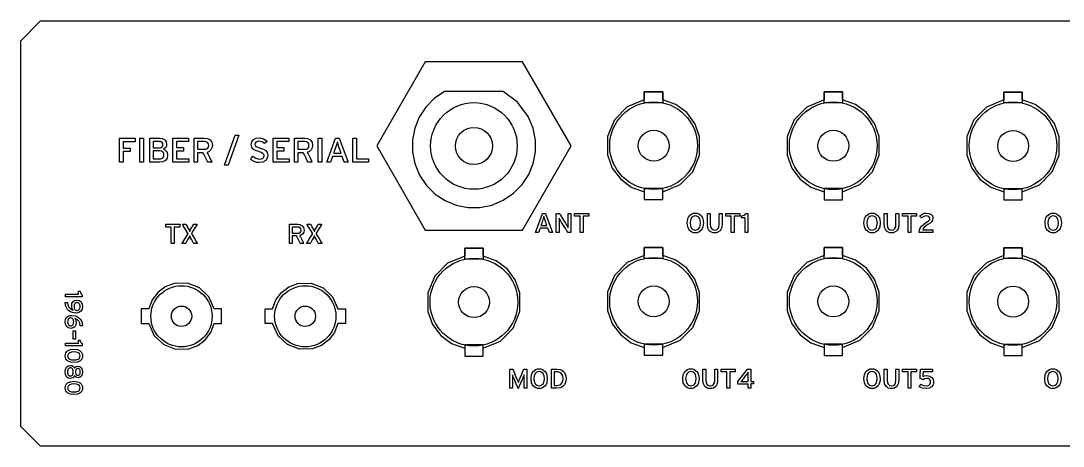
# Model space of a CAD drawing. Extents: x 295.75 to 304.25, y 219.23 to 221.33.
# Drawn here: x 295.75 to 299.967, y 219.612 to 221.332 of the extents above; entities that cross this region are included whole.
import ezdxf

# ---------------------------------------------------------------- set-up
doc = ezdxf.new("R2010")
doc.units = 0
doc.header["$MEASUREMENT"] = 0
doc.layers.get('0').update_dxf_attribs({"linetype": 'CONTINUOUS'})

msp = doc.modelspace()

# ---------------------------------------------------------------- linework, layer by layer
at = {"color": 7}
for p, q in [((298.3473, 221.0012), (298.2722, 221.0012)), ((299.0743, 221.0008), (298.9992, 221.0008)), ((299.8015, 221.0005), (299.7264, 221.0005)), ((298.2722, 220.654), (298.3473, 220.654)), ((298.2722, 220.654), (298.3473, 220.654)), ((298.9992, 220.6536), (299.0743, 220.6536)), ((298.9992, 220.6536), (299.0743, 220.6536)), ((299.7264, 220.6529), (299.8015, 220.6529)), ((299.7264, 220.6529), (299.8015, 220.6529)), ((297.6205, 220.3684), (297.5454, 220.3684)), ((298.3473, 220.3715), (298.2722, 220.3715)), ((299.0743, 220.3712), (298.9992, 220.3712)), ((299.8015, 220.3708), (299.7264, 220.3708)), ((297.5454, 220.0212), (297.6205, 220.0212)), ((297.5454, 220.0212), (297.6205, 220.0212)), ((298.2722, 220.0243), (298.3473, 220.0243)), ((298.2722, 220.0243), (298.3473, 220.0243)), ((298.9992, 220.0239), (299.0743, 220.0239)), ((298.9992, 220.0239), (299.0743, 220.0239)), ((299.7264, 220.0236), (299.8015, 220.0236)), ((299.7264, 220.0236), (299.8015, 220.0236))]:
    msp.add_line(p, q, dxfattribs=at)
for points in [[(295.7497, 219.692), (295.7497, 219.9357), (295.7497, 220.4719), (295.7497, 221.008), (295.7497, 221.2518), (295.8298, 221.3321), (295.9234, 221.3321), (296.1881, 221.3321), (297.1329, 221.3321), (298.4686, 221.3321), (299.9997, 221.3321)], [(297.464, 221.0463), (297.4221, 221.0178), (297.3877, 220.9827), (297.3613, 220.9422), (297.3433, 220.8978), (297.334, 220.8508), (297.3339, 220.8026), (297.3433, 220.7545), (297.3628, 220.7079), (297.3912, 220.6659), (297.4264, 220.6315), (297.4669, 220.605), (297.5113, 220.587), (297.5584, 220.5777), (297.6067, 220.5776), (297.6549, 220.5871), (297.7017, 220.6065), (297.7436, 220.6348), (297.7779, 220.6699), (297.8044, 220.7103), (297.8224, 220.7548), (297.8317, 220.8018), (297.8318, 220.8501), (297.8223, 220.8984), (297.8027, 220.9452), (297.7596, 221.0031), (297.7017, 221.0463), (297.6915, 221.0463), (297.6645, 221.0463), (297.5828, 221.0463), (297.5011, 221.0463), (297.4742, 221.0463), (297.464, 221.0463)], [(298.3473, 220.6407), (298.4169, 220.67), (298.4681, 220.7218), (298.496, 220.789), (298.496, 220.8642), (298.477, 220.9171), (298.4442, 220.9611), (298.4001, 220.9939), (298.3473, 221.013), (298.3473, 221.0449), (298.3356, 221.0449), (298.3098, 221.0449), (298.2839, 221.0449), (298.2722, 221.0449), (298.2722, 221.013), (298.2027, 220.9839), (298.1516, 220.9321), (298.1236, 220.8649), (298.1235, 220.7896), (298.1426, 220.7367), (298.1754, 220.6927), (298.2195, 220.6598), (298.2722, 220.6407), (298.2722, 220.6089), (298.2839, 220.6089), (298.3098, 220.6089), (298.3356, 220.6089), (298.3473, 220.6089), (298.3473, 220.6407)], [(299.0743, 220.6404), (299.1438, 220.6696), (299.1949, 220.7214), (299.2229, 220.7885), (299.223, 220.8639), (299.2039, 220.9167), (299.1711, 220.9608), (299.127, 220.9936), (299.0743, 221.0127), (299.0743, 221.0446), (299.0626, 221.0446), (299.0367, 221.0446), (299.0109, 221.0446), (298.9992, 221.0446), (298.9992, 221.0127), (298.9296, 220.9835), (298.8784, 220.9318), (298.8505, 220.8646), (298.8505, 220.7893), (298.8695, 220.7364), (298.9023, 220.6923), (298.9464, 220.6595), (298.9992, 220.6404), (298.9992, 220.6085), (299.0109, 220.6085), (299.0367, 220.6085), (299.0626, 220.6085), (299.0743, 220.6085), (299.0743, 220.6404)], [(299.8015, 220.6401), (299.871, 220.6692), (299.9222, 220.721), (299.9502, 220.7882), (299.9502, 220.8635), (299.9311, 220.9164), (299.8983, 220.9604), (299.8542, 220.9933), (299.8015, 221.0124), (299.8015, 221.0442), (299.7897, 221.0442), (299.7639, 221.0442), (299.7381, 221.0442), (299.7264, 221.0442), (299.7264, 221.0124), (299.6569, 220.9832), (299.6057, 220.9314), (299.5777, 220.8643), (299.5777, 220.7889), (299.5967, 220.736), (299.6296, 220.692), (299.6736, 220.6592), (299.7264, 220.6401), (299.7264, 220.6082), (299.7381, 220.6082), (299.7639, 220.6082), (299.7897, 220.6082), (299.8015, 220.6082), (299.8015, 220.6401)], [(296.3101, 220.7604), (296.3084, 220.7604), (296.304, 220.7604), (296.2908, 220.7604), (296.2775, 220.7604), (296.2731, 220.7604), (296.2714, 220.7604), (296.2714, 220.7615), (296.2714, 220.7646), (296.2714, 220.7756), (296.2714, 220.7911), (296.2714, 220.8089), (296.2714, 220.8267), (296.2714, 220.8423), (296.2714, 220.8532), (296.2714, 220.8563), (296.2714, 220.8574), (296.2731, 220.8574), (296.2777, 220.8574), (296.2914, 220.8574), (296.3052, 220.8574), (296.3097, 220.8574), (296.3114, 220.8574), (296.323, 220.8558), (296.3318, 220.851), (296.3374, 220.8431), (296.3394, 220.8323), (296.3385, 220.8256), (296.3359, 220.8202), (296.327, 220.8126), (296.3328, 220.8102), (296.338, 220.8057), (296.3418, 220.7991), (296.3433, 220.7903), (296.3411, 220.7772), (296.3346, 220.7678), (296.3242, 220.7623), (296.3101, 220.7604)], [(296.5032, 220.8001), (296.504, 220.7984), (296.5063, 220.7939), (296.5131, 220.7803), (296.5199, 220.7666), (296.5222, 220.7621), (296.523, 220.7604), (296.5204, 220.7604), (296.5146, 220.7604), (296.5089, 220.7604), (296.5062, 220.7604), (296.5054, 220.7621), (296.5032, 220.7664), (296.4966, 220.7796), (296.4899, 220.7928), (296.4877, 220.7971), (296.4869, 220.7987), (296.4835, 220.7987), (296.4759, 220.7987), (296.4683, 220.7987), (296.4649, 220.7987), (296.4649, 220.7971), (296.4649, 220.7928), (296.4649, 220.7796), (296.4649, 220.7664), (296.4649, 220.7621), (296.4649, 220.7604), (296.4627, 220.7604), (296.4578, 220.7604), (296.4529, 220.7604), (296.4506, 220.7604), (296.4506, 220.7615), (296.4506, 220.7646), (296.4506, 220.7756), (296.4506, 220.7911), (296.4506, 220.8089), (296.4506, 220.8267), (296.4506, 220.8423), (296.4506, 220.8532), (296.4506, 220.8563), (296.4506, 220.8574), (296.4525, 220.8574), (296.4573, 220.8574), (296.4719, 220.8574), (296.4865, 220.8574), (296.4914, 220.8574), (296.4932, 220.8574), (296.5052, 220.8557), (296.5152, 220.8505), (296.522, 220.8415), (296.5246, 220.8286), (296.5231, 220.818), (296.5188, 220.8098), (296.512, 220.8038), (296.5032, 220.8001)], [(296.7131, 220.7587), (296.7029, 220.7598), (296.6936, 220.763), (296.6854, 220.7679), (296.6785, 220.7743), (296.6801, 220.7759), (296.6838, 220.7794), (296.6874, 220.7829), (296.689, 220.7845), (296.7006, 220.7761), (296.7143, 220.773), (296.7231, 220.7739), (296.7294, 220.7765), (296.7331, 220.781), (296.7343, 220.7872), (296.7332, 220.7922), (296.7294, 220.7962), (296.7227, 220.7999), (296.7124, 220.8035), (296.699, 220.8081), (296.6895, 220.8135), (296.6839, 220.8211), (296.6821, 220.832), (296.6845, 220.8434), (296.6913, 220.8519), (296.7015, 220.8572), (296.7141, 220.8591), (296.7234, 220.8582), (296.7317, 220.8555), (296.7458, 220.8459), (296.7442, 220.8442), (296.7407, 220.8406), (296.7372, 220.837), (296.7356, 220.8354), (296.7256, 220.8425), (296.7129, 220.8449), (296.7056, 220.8439), (296.7005, 220.8412), (296.6976, 220.8373), (296.6966, 220.8327), (296.6976, 220.8281), (296.701, 220.8244), (296.7076, 220.821), (296.718, 220.8174), (296.7309, 220.8128), (296.7407, 220.8071), (296.7469, 220.7993), (296.749, 220.7882), (296.7469, 220.7762), (296.7404, 220.7669), (296.7292, 220.7609), (296.7131, 220.7587)], [(296.9087, 220.8001), (296.9096, 220.7984), (296.9118, 220.7939), (296.9187, 220.7803), (296.9255, 220.7666), (296.9277, 220.7621), (296.9286, 220.7604), (296.926, 220.7604), (296.9202, 220.7604), (296.9144, 220.7604), (296.9118, 220.7604), (296.911, 220.7621), (296.9088, 220.7664), (296.9021, 220.7796), (296.8955, 220.7928), (296.8933, 220.7971), (296.8925, 220.7987), (296.889, 220.7987), (296.8815, 220.7987), (296.874, 220.7987), (296.8706, 220.7987), (296.8706, 220.7971), (296.8706, 220.7928), (296.8706, 220.7796), (296.8706, 220.7664), (296.8706, 220.7621), (296.8706, 220.7604), (296.8684, 220.7604), (296.8635, 220.7604), (296.8586, 220.7604), (296.8564, 220.7604), (296.8564, 220.7615), (296.8564, 220.7646), (296.8564, 220.7756), (296.8564, 220.7911), (296.8564, 220.8089), (296.8564, 220.8267), (296.8564, 220.8423), (296.8564, 220.8532), (296.8564, 220.8563), (296.8564, 220.8574), (296.8582, 220.8574), (296.863, 220.8574), (296.8776, 220.8574), (296.8923, 220.8574), (296.8971, 220.8574), (296.8989, 220.8574), (296.911, 220.8557), (296.9209, 220.8505), (296.9278, 220.8415), (296.9303, 220.8286), (296.9288, 220.818), (296.9245, 220.8098), (296.9177, 220.8038), (296.9087, 220.8001)], [(296.3113, 220.8442), (296.3102, 220.8442), (296.3072, 220.8442), (296.2982, 220.8442), (296.2892, 220.8442), (296.2863, 220.8442), (296.2852, 220.8442), (296.2852, 220.8431), (296.2852, 220.8403), (296.2852, 220.8316), (296.2852, 220.823), (296.2852, 220.8202), (296.2852, 220.8191), (296.2863, 220.8191), (296.2892, 220.8191), (296.2982, 220.8191), (296.3072, 220.8191), (296.3102, 220.8191), (296.3113, 220.8191), (296.3146, 220.8194), (296.3175, 220.8201), (296.3217, 220.8228), (296.3241, 220.8267), (296.3248, 220.8313), (296.3241, 220.8365), (296.3217, 220.8405), (296.3175, 220.8432), (296.3147, 220.8439), (296.3113, 220.8442)], [(296.3116, 220.8059), (296.3105, 220.8059), (296.3075, 220.8059), (296.2984, 220.8059), (296.2893, 220.8059), (296.2863, 220.8059), (296.2852, 220.8059), (296.2852, 220.8045), (296.2852, 220.8008), (296.2852, 220.7957), (296.2852, 220.7898), (296.2852, 220.7838), (296.2852, 220.7787), (296.2852, 220.775), (296.2852, 220.7737), (296.2863, 220.7737), (296.2892, 220.7737), (296.2981, 220.7737), (296.307, 220.7737), (296.31, 220.7737), (296.3111, 220.7737), (296.3156, 220.7739), (296.3194, 220.7748), (296.3224, 220.7762), (296.3248, 220.7781), (296.3278, 220.7831), (296.3287, 220.7896), (296.3276, 220.7964), (296.3243, 220.8015), (296.3189, 220.8048), (296.3116, 220.8059)], [(296.4932, 220.8438), (296.492, 220.8438), (296.4888, 220.8438), (296.479, 220.8438), (296.4693, 220.8438), (296.4661, 220.8438), (296.4649, 220.8438), (296.4649, 220.8425), (296.4649, 220.839), (296.4649, 220.8282), (296.4649, 220.8175), (296.4649, 220.814), (296.4649, 220.8126), (296.4661, 220.8126), (296.4693, 220.8126), (296.479, 220.8126), (296.4888, 220.8126), (296.492, 220.8126), (296.4932, 220.8126), (296.4999, 220.8136), (296.5052, 220.8163), (296.5086, 220.8211), (296.5095, 220.8242), (296.5098, 220.8279), (296.5086, 220.8347), (296.5052, 220.8397), (296.5, 220.8428), (296.4932, 220.8438)], [(296.8989, 220.8438), (296.8977, 220.8438), (296.8945, 220.8438), (296.8847, 220.8438), (296.875, 220.8438), (296.8718, 220.8438), (296.8706, 220.8438), (296.8706, 220.8425), (296.8706, 220.839), (296.8706, 220.8282), (296.8706, 220.8175), (296.8706, 220.814), (296.8706, 220.8126), (296.8718, 220.8126), (296.875, 220.8126), (296.8847, 220.8126), (296.8945, 220.8126), (296.8977, 220.8126), (296.8989, 220.8126), (296.9057, 220.8136), (296.9109, 220.8163), (296.9143, 220.8211), (296.9152, 220.8242), (296.9155, 220.8279), (296.9143, 220.8347), (296.9109, 220.8397), (296.9057, 220.8428), (296.8989, 220.8438)], [(297.0378, 220.8188), (297.0336, 220.8311), (297.0316, 220.8369), (297.0303, 220.8411), (297.0291, 220.8369), (297.0273, 220.8311), (297.0232, 220.8188), (297.0228, 220.8178), (297.022, 220.8153), (297.0193, 220.8076), (297.0166, 220.7999), (297.0157, 220.7973), (297.0154, 220.7964), (297.0167, 220.7964), (297.0201, 220.7964), (297.0304, 220.7964), (297.0407, 220.7964), (297.0441, 220.7964), (297.0454, 220.7964), (297.0451, 220.7973), (297.0442, 220.7999), (297.0416, 220.8076), (297.039, 220.8153), (297.0381, 220.8178), (297.0378, 220.8188)], [(297.964, 220.4756), (297.9626, 220.4777), (297.9591, 220.4832), (297.9542, 220.491), (297.9485, 220.5), (297.9428, 220.509), (297.9378, 220.5168), (297.9343, 220.5223), (297.9329, 220.5244), (297.9272, 220.5339), (297.9272, 220.5306), (297.9273, 220.5256), (297.9273, 220.516), (297.9273, 220.5142), (297.9273, 220.5096), (297.9273, 220.4958), (297.9273, 220.4819), (297.9273, 220.4773), (297.9273, 220.4756), (297.9256, 220.4756), (297.9217, 220.4756), (297.9178, 220.4756), (297.916, 220.4756), (297.916, 220.4765), (297.916, 220.479), (297.916, 220.4878), (297.916, 220.5003), (297.916, 220.5146), (297.916, 220.5289), (297.916, 220.5414), (297.916, 220.5502), (297.916, 220.5527), (297.916, 220.5536), (297.9178, 220.5536), (297.9219, 220.5536), (297.926, 220.5536), (297.9279, 220.5536), (297.9291, 220.5515), (297.9325, 220.5462), (297.9426, 220.5299), (297.9527, 220.5135), (297.9561, 220.5082), (297.9574, 220.5061), (297.961, 220.5), (297.9638, 220.4949), (297.9638, 220.4985), (297.9637, 220.5037), (297.9636, 220.5132), (297.9636, 220.515), (297.9636, 220.5195), (297.9636, 220.5334), (297.9636, 220.5473), (297.9636, 220.5519), (297.9636, 220.5536), (297.9654, 220.5536), (297.9693, 220.5536), (297.9732, 220.5536), (297.975, 220.5536), (297.975, 220.5527), (297.975, 220.5502), (297.975, 220.5414), (297.975, 220.5289), (297.975, 220.5146), (297.975, 220.5003), (297.975, 220.4878), (297.975, 220.479), (297.975, 220.4765), (297.975, 220.4756), (297.9733, 220.4756), (297.9695, 220.4756), (297.9657, 220.4756), (297.964, 220.4756)], [(298.4787, 220.4746), (298.4715, 220.4753), (298.465, 220.4775), (298.4594, 220.4811), (298.4547, 220.4858), (298.4509, 220.4917), (298.4481, 220.4985), (298.4458, 220.5146), (298.4481, 220.5307), (298.4509, 220.5375), (298.4547, 220.5434), (298.4594, 220.5481), (298.465, 220.5516), (298.4715, 220.5538), (298.4787, 220.5546), (298.4859, 220.5538), (298.4923, 220.5516), (298.498, 220.5481), (298.5027, 220.5434), (298.5065, 220.5375), (298.5093, 220.5307), (298.5116, 220.5146), (298.5093, 220.4985), (298.5065, 220.4917), (298.5027, 220.4858), (298.498, 220.4811), (298.4923, 220.4775), (298.4859, 220.4753), (298.4787, 220.4746)], [(298.5569, 220.4746), (298.5501, 220.4751), (298.5442, 220.4768), (298.5392, 220.4796), (298.5351, 220.4834), (298.5296, 220.494), (298.5277, 220.5085), (298.5277, 220.5104), (298.5277, 220.5155), (298.5277, 220.531), (298.5277, 220.5465), (298.5277, 220.5517), (298.5277, 220.5536), (298.5295, 220.5536), (298.5335, 220.5536), (298.5374, 220.5536), (298.5392, 220.5536), (298.5392, 220.5517), (298.5392, 220.5466), (298.5392, 220.5312), (298.5392, 220.5158), (298.5392, 220.5108), (298.5392, 220.5088), (298.5404, 220.499), (298.5437, 220.4919), (298.5493, 220.4876), (298.557, 220.4861), (298.565, 220.4875), (298.5706, 220.4916), (298.5739, 220.4984), (298.575, 220.5078), (298.575, 220.5098), (298.575, 220.515), (298.575, 220.5307), (298.575, 220.5464), (298.575, 220.5516), (298.575, 220.5536), (298.5768, 220.5536), (298.5808, 220.5536), (298.5849, 220.5536), (298.5867, 220.5536), (298.5867, 220.5516), (298.5867, 220.5465), (298.5867, 220.5309), (298.5867, 220.5153), (298.5867, 220.5101), (298.5867, 220.5082), (298.5848, 220.4938), (298.579, 220.4832), (298.5697, 220.4768), (298.5637, 220.4751), (298.5569, 220.4746)], [(298.6796, 220.4756), (298.6796, 220.4782), (298.6796, 220.4849), (298.6796, 220.4945), (298.6796, 220.5054), (298.6796, 220.5164), (298.6796, 220.526), (298.6796, 220.5327), (298.6796, 220.5353), (298.6775, 220.5353), (298.6727, 220.5353), (298.668, 220.5353), (298.6659, 220.5353), (298.6659, 220.5365), (298.6659, 220.5393), (298.6659, 220.5421), (298.6659, 220.5434), (298.6763, 220.5461), (298.6799, 220.5491), (298.6818, 220.5536), (298.6833, 220.5536), (298.6866, 220.5536), (298.6898, 220.5536), (298.6913, 220.5536), (298.6913, 220.5527), (298.6913, 220.5502), (298.6913, 220.5414), (298.6913, 220.5289), (298.6913, 220.5146), (298.6913, 220.5003), (298.6913, 220.4878), (298.6913, 220.479), (298.6913, 220.4765), (298.6913, 220.4756), (298.6895, 220.4756), (298.6855, 220.4756), (298.6814, 220.4756), (298.6796, 220.4756)], [(299.1938, 220.4746), (299.1867, 220.4753), (299.1802, 220.4775), (299.1746, 220.4811), (299.1699, 220.4858), (299.1661, 220.4917), (299.1633, 220.4985), (299.1609, 220.5146), (299.1633, 220.5307), (299.1661, 220.5375), (299.1699, 220.5434), (299.1746, 220.5481), (299.1802, 220.5516), (299.1867, 220.5538), (299.1938, 220.5546), (299.201, 220.5538), (299.2075, 220.5516), (299.2132, 220.5481), (299.2179, 220.5434), (299.2217, 220.5375), (299.2246, 220.5307), (299.2269, 220.5146), (299.2246, 220.4985), (299.2217, 220.4917), (299.2179, 220.4858), (299.2132, 220.4811), (299.2075, 220.4775), (299.201, 220.4753), (299.1938, 220.4746)], [(299.2722, 220.4746), (299.2653, 220.4751), (299.2594, 220.4768), (299.2544, 220.4796), (299.2502, 220.4834), (299.2447, 220.494), (299.2428, 220.5085), (299.2428, 220.5104), (299.2428, 220.5155), (299.2428, 220.531), (299.2428, 220.5465), (299.2428, 220.5517), (299.2428, 220.5536), (299.2447, 220.5536), (299.2487, 220.5536), (299.2527, 220.5536), (299.2545, 220.5536), (299.2545, 220.5517), (299.2545, 220.5466), (299.2545, 220.5312), (299.2545, 220.5158), (299.2545, 220.5108), (299.2545, 220.5088), (299.2557, 220.499), (299.259, 220.4919), (299.2646, 220.4876), (299.2723, 220.4861), (299.2803, 220.4875), (299.2859, 220.4916), (299.2892, 220.4984), (299.2903, 220.5078), (299.2903, 220.5098), (299.2903, 220.515), (299.2903, 220.5307), (299.2903, 220.5464), (299.2903, 220.5516), (299.2903, 220.5536), (299.2921, 220.5536), (299.2961, 220.5536), (299.3002, 220.5536), (299.302, 220.5536), (299.302, 220.5516), (299.302, 220.5465), (299.302, 220.5309), (299.302, 220.5153), (299.302, 220.5101), (299.302, 220.5082), (299.3001, 220.4938), (299.2943, 220.4832), (299.285, 220.4768), (299.279, 220.4751), (299.2722, 220.4746)], [(299.3842, 220.4756), (299.3851, 220.4836), (299.3871, 220.4905), (299.3938, 220.5017), (299.4032, 220.5104), (299.4142, 220.5176), (299.4207, 220.522), (299.4248, 220.5257), (299.4269, 220.5291), (299.4275, 220.5329), (299.4266, 220.5371), (299.424, 220.5403), (299.4194, 220.5423), (299.4125, 220.5431), (299.4026, 220.541), (299.3937, 220.5353), (299.3926, 220.5367), (299.39, 220.5397), (299.3874, 220.5427), (299.3863, 220.5441), (299.3986, 220.5518), (299.4056, 220.5539), (299.4129, 220.5546), (299.4238, 220.5533), (299.4321, 220.5494), (299.4375, 220.5429), (299.4393, 220.5336), (299.4382, 220.5256), (299.4346, 220.5193), (299.4285, 220.5138), (299.4197, 220.5082), (299.4104, 220.5022), (299.4044, 220.4971), (299.4008, 220.4923), (299.3988, 220.4871), (299.4006, 220.4871), (299.4052, 220.4871), (299.4194, 220.4871), (299.4336, 220.4871), (299.4382, 220.4871), (299.44, 220.4871), (299.44, 220.4853), (299.44, 220.4814), (299.44, 220.4774), (299.44, 220.4756), (299.4376, 220.4756), (299.4313, 220.4756), (299.4121, 220.4756), (299.3929, 220.4756), (299.3866, 220.4756), (299.3842, 220.4756)], [(299.9264, 220.4746), (299.9192, 220.4753), (299.9128, 220.4775), (299.9071, 220.4811), (299.9024, 220.4858), (299.8986, 220.4917), (299.8958, 220.4985), (299.8935, 220.5146), (299.8958, 220.5307), (299.8986, 220.5375), (299.9024, 220.5434), (299.9071, 220.5481), (299.9128, 220.5516), (299.9192, 220.5538), (299.9264, 220.5546), (299.9336, 220.5538), (299.9401, 220.5516), (299.9457, 220.5481), (299.9505, 220.5434), (299.9543, 220.5375), (299.9572, 220.5307), (299.9595, 220.5146), (299.9572, 220.4985), (299.9543, 220.4917), (299.9505, 220.4858), (299.9457, 220.4811), (299.9401, 220.4775), (299.9336, 220.4753), (299.9264, 220.4746)], [(296.4501, 220.4312), (296.4487, 220.4336), (296.4457, 220.4388), (296.4427, 220.4441), (296.4413, 220.4464), (296.4366, 220.455), (296.4343, 220.4591), (296.4328, 220.462), (296.4313, 220.4592), (296.4291, 220.4551), (296.4242, 220.4464), (296.4228, 220.4441), (296.4199, 220.4388), (296.4169, 220.4336), (296.4155, 220.4312), (296.4134, 220.4312), (296.4088, 220.4312), (296.4041, 220.4312), (296.402, 220.4312), (296.403, 220.4329), (296.4057, 220.4375), (296.414, 220.4514), (296.4223, 220.4652), (296.425, 220.4698), (296.4261, 220.4715), (296.4251, 220.4731), (296.4225, 220.4774), (296.4148, 220.4903), (296.407, 220.5033), (296.4045, 220.5076), (296.4035, 220.5092), (296.4057, 220.5092), (296.4105, 220.5092), (296.4152, 220.5092), (296.4174, 220.5092), (296.4185, 220.5072), (296.421, 220.5029), (296.4234, 220.4986), (296.4245, 220.4966), (296.4292, 220.4879), (296.4315, 220.4837), (296.433, 220.4807), (296.4346, 220.4836), (296.4368, 220.4878), (296.4417, 220.4966), (296.4428, 220.4986), (296.4452, 220.5029), (296.4477, 220.5072), (296.4488, 220.5092), (296.4509, 220.5092), (296.4556, 220.5092), (296.4604, 220.5092), (296.4625, 220.5092), (296.4615, 220.5076), (296.459, 220.5033), (296.4512, 220.4903), (296.4435, 220.4774), (296.4409, 220.4731), (296.44, 220.4715), (296.441, 220.4698), (296.4437, 220.4652), (296.452, 220.4514), (296.4603, 220.4375), (296.463, 220.4329), (296.464, 220.4312), (296.4619, 220.4312), (296.4571, 220.4312), (296.4523, 220.4312), (296.4501, 220.4312)], [(296.8784, 220.4631), (296.8791, 220.4617), (296.8809, 220.4581), (296.8864, 220.4471), (296.8918, 220.4362), (296.8936, 220.4325), (296.8943, 220.4312), (296.8922, 220.4312), (296.8875, 220.4312), (296.8829, 220.4312), (296.8808, 220.4312), (296.8801, 220.4325), (296.8784, 220.436), (296.8731, 220.4466), (296.8677, 220.4572), (296.866, 220.4607), (296.8653, 220.462), (296.8626, 220.462), (296.8566, 220.462), (296.8506, 220.462), (296.8479, 220.462), (296.8479, 220.4607), (296.8479, 220.4572), (296.8479, 220.4466), (296.8479, 220.436), (296.8479, 220.4325), (296.8479, 220.4312), (296.8461, 220.4312), (296.8421, 220.4312), (296.8381, 220.4312), (296.8363, 220.4312), (296.8363, 220.4321), (296.8363, 220.4345), (296.8363, 220.4434), (296.8363, 220.4559), (296.8363, 220.4702), (296.8363, 220.4845), (296.8363, 220.497), (296.8363, 220.5058), (296.8363, 220.5083), (296.8363, 220.5092), (296.8378, 220.5092), (296.8417, 220.5092), (296.8534, 220.5092), (296.8651, 220.5092), (296.869, 220.5092), (296.8704, 220.5092), (296.8801, 220.5078), (296.8881, 220.5034), (296.8935, 220.4962), (296.8955, 220.4858), (296.8943, 220.4775), (296.8909, 220.4709), (296.8855, 220.466), (296.8784, 220.4631)], [(296.9543, 220.4312), (296.953, 220.4336), (296.9499, 220.4388), (296.9469, 220.4441), (296.9455, 220.4464), (296.9408, 220.455), (296.9386, 220.4591), (296.9371, 220.462), (296.9355, 220.4592), (296.9333, 220.4551), (296.9284, 220.4464), (296.9271, 220.4441), (296.9241, 220.4388), (296.9211, 220.4336), (296.9198, 220.4312), (296.9176, 220.4312), (296.913, 220.4312), (296.9083, 220.4312), (296.9062, 220.4312), (296.9072, 220.4329), (296.91, 220.4375), (296.9182, 220.4514), (296.9265, 220.4652), (296.9292, 220.4698), (296.9303, 220.4715), (296.9293, 220.4731), (296.9267, 220.4774), (296.919, 220.4903), (296.9112, 220.5033), (296.9087, 220.5076), (296.9077, 220.5092), (296.9099, 220.5092), (296.9147, 220.5092), (296.9195, 220.5092), (296.9216, 220.5092), (296.9227, 220.5072), (296.9252, 220.5029), (296.9276, 220.4986), (296.9287, 220.4966), (296.9334, 220.4879), (296.9357, 220.4837), (296.9372, 220.4807), (296.9388, 220.4836), (296.941, 220.4878), (296.9459, 220.4966), (296.947, 220.4986), (296.9494, 220.5029), (296.9519, 220.5072), (296.953, 220.5092), (296.9551, 220.5092), (296.9599, 220.5092), (296.9646, 220.5092), (296.9667, 220.5092), (296.9658, 220.5076), (296.9632, 220.5033), (296.9554, 220.4903), (296.9477, 220.4774), (296.9451, 220.4731), (296.9442, 220.4715), (296.9452, 220.4698), (296.9479, 220.4652), (296.9562, 220.4514), (296.9645, 220.4375), (296.9672, 220.4329), (296.9682, 220.4312), (296.9661, 220.4312), (296.9613, 220.4312), (296.9565, 220.4312), (296.9543, 220.4312)], [(297.8719, 220.5224), (297.8685, 220.5323), (297.867, 220.5369), (297.866, 220.5404), (297.865, 220.5369), (297.8635, 220.5323), (297.8602, 220.5224), (297.8599, 220.5216), (297.8593, 220.5196), (297.8572, 220.5136), (297.8551, 220.5075), (297.8544, 220.5055), (297.8541, 220.5048), (297.8551, 220.5048), (297.8578, 220.5048), (297.8661, 220.5048), (297.8743, 220.5048), (297.877, 220.5048), (297.878, 220.5048), (297.8777, 220.5055), (297.8771, 220.5075), (297.875, 220.5136), (297.8729, 220.5196), (297.8722, 220.5216), (297.8719, 220.5224)], [(298.4787, 220.5431), (298.4739, 220.5426), (298.4697, 220.5411), (298.4661, 220.5386), (298.4631, 220.5353), (298.4608, 220.5312), (298.4591, 220.5263), (298.4577, 220.5146), (298.4591, 220.5028), (298.4608, 220.498), (298.4631, 220.4939), (298.4661, 220.4906), (298.4697, 220.4881), (298.4739, 220.4866), (298.4787, 220.4861), (298.4835, 220.4866), (298.4877, 220.4881), (298.4913, 220.4906), (298.4943, 220.4939), (298.4966, 220.498), (298.4983, 220.5028), (298.4997, 220.5146), (298.4983, 220.5263), (298.4966, 220.5312), (298.4943, 220.5353), (298.4913, 220.5386), (298.4877, 220.5411), (298.4835, 220.5426), (298.4787, 220.5431)], [(299.1938, 220.5431), (299.189, 220.5426), (299.1848, 220.5411), (299.1812, 220.5386), (299.1782, 220.5353), (299.1759, 220.5312), (299.1742, 220.5263), (299.1728, 220.5146), (299.1742, 220.5028), (299.1759, 220.498), (299.1782, 220.4939), (299.1812, 220.4906), (299.1848, 220.4881), (299.189, 220.4866), (299.1938, 220.4861), (299.1987, 220.4866), (299.2029, 220.4881), (299.2066, 220.4906), (299.2096, 220.4939), (299.2119, 220.498), (299.2136, 220.5028), (299.215, 220.5146), (299.2136, 220.5263), (299.2119, 220.5312), (299.2096, 220.5353), (299.2066, 220.5386), (299.2029, 220.5411), (299.1987, 220.5426), (299.1938, 220.5431)], [(299.9264, 220.5431), (299.9216, 220.5426), (299.9174, 220.5411), (299.9138, 220.5386), (299.9108, 220.5353), (299.9085, 220.5312), (299.9068, 220.5263), (299.9054, 220.5146), (299.9068, 220.5028), (299.9085, 220.498), (299.9108, 220.4939), (299.9138, 220.4906), (299.9174, 220.4881), (299.9216, 220.4866), (299.9264, 220.4861), (299.9313, 220.4866), (299.9355, 220.4881), (299.9392, 220.4906), (299.9422, 220.4939), (299.9445, 220.498), (299.9462, 220.5028), (299.9476, 220.5146), (299.9462, 220.5263), (299.9445, 220.5312), (299.9422, 220.5353), (299.9392, 220.5386), (299.9355, 220.5411), (299.9313, 220.5426), (299.9264, 220.5431)], [(296.8704, 220.498), (296.8695, 220.498), (296.8669, 220.498), (296.8591, 220.498), (296.8514, 220.498), (296.8488, 220.498), (296.8479, 220.498), (296.8479, 220.4969), (296.8479, 220.4941), (296.8479, 220.4856), (296.8479, 220.4771), (296.8479, 220.4743), (296.8479, 220.4732), (296.8488, 220.4732), (296.8514, 220.4732), (296.8591, 220.4732), (296.8669, 220.4732), (296.8695, 220.4732), (296.8704, 220.4732), (296.8758, 220.4739), (296.88, 220.4762), (296.8827, 220.4799), (296.8834, 220.4825), (296.8836, 220.4854), (296.8827, 220.4908), (296.88, 220.4948), (296.8759, 220.4972), (296.8704, 220.498)], [(297.6205, 220.008), (297.69, 220.0372), (297.7411, 220.0891), (297.7691, 220.1564), (297.7692, 220.2318), (297.7501, 220.2845), (297.7173, 220.3286), (297.6732, 220.3615), (297.6205, 220.3807), (297.6205, 220.4122), (297.6087, 220.4122), (297.5829, 220.4122), (297.5571, 220.4122), (297.5454, 220.4122), (297.5454, 220.3807), (297.4758, 220.3514), (297.4246, 220.2995), (297.3966, 220.2323), (297.3967, 220.1569), (297.4157, 220.1041), (297.4485, 220.0601), (297.4926, 220.0272), (297.5454, 220.008), (297.5454, 219.9765), (297.5571, 219.9765), (297.5829, 219.9765), (297.6087, 219.9765), (297.6205, 219.9765), (297.6205, 220.008)], [(298.3473, 220.0114), (298.4169, 220.0406), (298.4681, 220.0923), (298.496, 220.1595), (298.496, 220.2348), (298.477, 220.2877), (298.4442, 220.3318), (298.4001, 220.3646), (298.3473, 220.3837), (298.3473, 220.4152), (298.3356, 220.4152), (298.3098, 220.4152), (298.2839, 220.4152), (298.2722, 220.4152), (298.2722, 220.3837), (298.2027, 220.3545), (298.1516, 220.3026), (298.1236, 220.2355), (298.1235, 220.1603), (298.1426, 220.1073), (298.1754, 220.0632), (298.2195, 220.0304), (298.2722, 220.0114), (298.2722, 219.9795), (298.2839, 219.9795), (298.3098, 219.9795), (298.3356, 219.9795), (298.3473, 219.9795), (298.3473, 220.0114)], [(299.0743, 220.0111), (299.1438, 220.0402), (299.1949, 220.092), (299.2229, 220.1592), (299.223, 220.2345), (299.2039, 220.2874), (299.1711, 220.3314), (299.127, 220.3643), (299.0743, 220.3834), (299.0743, 220.4149), (299.0626, 220.4149), (299.0367, 220.4149), (299.0109, 220.4149), (298.9992, 220.4149), (298.9992, 220.3834), (298.9296, 220.3541), (298.8784, 220.3023), (298.8505, 220.2351), (298.8505, 220.1599), (298.8695, 220.107), (298.9023, 220.0628), (298.9464, 220.03), (298.9992, 220.0111), (298.9992, 219.9792), (299.0109, 219.9792), (299.0367, 219.9792), (299.0626, 219.9792), (299.0743, 219.9792), (299.0743, 220.0111)], [(299.8015, 220.0107), (299.871, 220.0399), (299.9222, 220.0917), (299.9502, 220.1588), (299.9502, 220.2342), (299.9311, 220.2869), (299.8983, 220.331), (299.8542, 220.3639), (299.8015, 220.383), (299.8015, 220.4146), (299.7897, 220.4146), (299.7639, 220.4146), (299.7381, 220.4146), (299.7264, 220.4146), (299.7264, 220.383), (299.6569, 220.3538), (299.6057, 220.3019), (299.5777, 220.2346), (299.5777, 220.1592), (299.5967, 220.1065), (299.6296, 220.0625), (299.6736, 220.0297), (299.7264, 220.0107), (299.7264, 219.9788), (299.7381, 219.9788), (299.7639, 219.9788), (299.7897, 219.9788), (299.8015, 219.9788), (299.8015, 220.0107)], [(296.532, 220.1674), (296.5099, 220.2164), (296.472, 220.252), (296.4236, 220.2708), (296.3699, 220.2694), (296.3341, 220.2558), (296.304, 220.2332), (296.2814, 220.2032), (296.2677, 220.1674), (296.2629, 220.1674), (296.2524, 220.1674), (296.242, 220.1674), (296.2372, 220.1674), (296.2372, 220.158), (296.2372, 220.1374), (296.2372, 220.1167), (296.2372, 220.1074), (296.242, 220.1074), (296.2524, 220.1074), (296.2629, 220.1074), (296.2677, 220.1074), (296.2898, 220.0583), (296.3276, 220.0228), (296.376, 220.004), (296.4298, 220.0053), (296.4656, 220.0188), (296.4956, 220.0414), (296.5183, 220.0715), (296.532, 220.1074), (296.5622, 220.1074), (296.5622, 220.1167), (296.5622, 220.1374), (296.5622, 220.158), (296.5622, 220.1674), (296.532, 220.1674)], [(296.7684, 220.1674), (296.782, 220.2032), (296.8046, 220.2332), (296.8346, 220.2558), (296.8704, 220.2694), (296.9243, 220.2708), (296.9727, 220.252), (297.0105, 220.2164), (297.0325, 220.1674), (297.0373, 220.1674), (297.0478, 220.1674), (297.0583, 220.1674), (297.063, 220.1674), (297.063, 220.158), (297.063, 220.1374), (297.063, 220.1167), (297.063, 220.1074), (297.0583, 220.1074), (297.0478, 220.1074), (297.0373, 220.1074), (297.0325, 220.1074), (297.0188, 220.0715), (296.9962, 220.0414), (296.9662, 220.0188), (296.9304, 220.0053), (296.8767, 220.004), (296.8282, 220.0228), (296.7904, 220.0583), (296.7684, 220.1074), (296.7636, 220.1074), (296.7532, 220.1074), (296.7428, 220.1074), (296.738, 220.1074), (296.738, 220.1167), (296.738, 220.1374), (296.738, 220.158), (296.738, 220.1674), (296.7428, 220.1674), (296.7532, 220.1674), (296.7636, 220.1674), (296.7684, 220.1674)], [(295.9303, 220.2264), (295.9325, 220.2264), (295.9384, 220.2264), (295.9468, 220.2264), (295.9563, 220.2264), (295.9659, 220.2264), (295.9742, 220.2264), (295.9801, 220.2264), (295.9824, 220.2264), (295.9824, 220.2282), (295.9824, 220.2323), (295.9824, 220.2364), (295.9824, 220.2382), (295.9835, 220.2382), (295.9859, 220.2382), (295.9884, 220.2382), (295.9895, 220.2382), (295.9919, 220.2293), (295.9945, 220.2261), (295.9983, 220.2243), (295.9983, 220.2231), (295.9983, 220.2203), (295.9983, 220.2175), (295.9983, 220.2162), (295.9975, 220.2162), (295.9954, 220.2162), (295.9877, 220.2162), (295.9768, 220.2162), (295.9643, 220.2162), (295.9518, 220.2162), (295.9409, 220.2162), (295.9332, 220.2162), (295.9311, 220.2162), (295.9303, 220.2162), (295.9303, 220.2178), (295.9303, 220.2213), (295.9303, 220.2248), (295.9303, 220.2264)], [(295.9291, 220.1925), (295.9306, 220.1925), (295.934, 220.1925), (295.9373, 220.1925), (295.9388, 220.1925), (295.9405, 220.1817), (295.9448, 220.173), (295.9515, 220.1664), (295.9608, 220.1619), (295.9567, 220.1695), (295.9557, 220.1742), (295.9554, 220.1799), (295.9567, 220.1886), (295.9606, 220.1959), (295.9673, 220.2008), (295.9768, 220.2026), (295.9866, 220.2006), (295.9936, 220.195), (295.9979, 220.1865), (295.9993, 220.1758), (295.9978, 220.1659), (295.993, 220.1578), (295.9846, 220.1524), (295.9789, 220.1509), (295.9722, 220.1504), (295.9582, 220.1525), (295.9511, 220.1552), (295.9444, 220.1594), (295.9385, 220.165), (295.9338, 220.1723), (295.9305, 220.1814), (295.9291, 220.1925)], [(295.9895, 220.1765), (295.9893, 220.1801), (295.9886, 220.1833), (295.9875, 220.186), (295.9861, 220.1883), (295.9843, 220.1901), (295.9821, 220.1914), (295.9797, 220.1922), (295.9769, 220.1925), (295.9741, 220.1922), (295.9716, 220.1914), (295.9696, 220.1901), (295.9679, 220.1884), (295.9667, 220.1861), (295.9658, 220.1835), (295.9651, 220.1769), (295.9658, 220.1702), (295.9668, 220.1675), (295.9681, 220.1652), (295.9698, 220.1634), (295.9719, 220.162), (295.9743, 220.1612), (295.9771, 220.1609), (295.9818, 220.1619), (295.9839, 220.1631), (295.9858, 220.1648), (295.9873, 220.167), (295.9885, 220.1697), (295.9892, 220.1728), (295.9895, 220.1765)], [(295.9291, 220.1152), (295.9307, 220.1251), (295.9355, 220.1332), (295.9439, 220.1386), (295.9496, 220.1401), (295.9563, 220.1406), (295.9704, 220.1385), (295.9775, 220.1358), (295.9841, 220.1316), (295.99, 220.126), (295.9947, 220.1187), (295.998, 220.1096), (295.9993, 220.0985), (295.9978, 220.0985), (295.9946, 220.0985), (295.9913, 220.0985), (295.9898, 220.0985), (295.9881, 220.1093), (295.9838, 220.1181), (295.977, 220.1248), (295.9676, 220.1291), (295.9719, 220.1215), (295.9732, 220.1114), (295.9719, 220.1025), (295.9679, 220.0952), (295.9613, 220.0902), (295.9518, 220.0884), (295.942, 220.0905), (295.9349, 220.0962), (295.9306, 220.1047), (295.9291, 220.1152)], [(295.9635, 220.1141), (295.9634, 220.1178), (295.9628, 220.121), (295.9618, 220.1238), (295.9605, 220.1261), (295.9588, 220.1279), (295.9567, 220.1293), (295.9543, 220.1301), (295.9515, 220.1304), (295.9468, 220.1294), (295.9428, 220.1264), (295.9413, 220.1242), (295.9401, 220.1215), (295.9394, 220.1184), (295.9391, 220.1148), (295.9394, 220.1111), (295.94, 220.1079), (295.9411, 220.1052), (295.9425, 220.1029), (295.9444, 220.1011), (295.9465, 220.0999), (295.9489, 220.0991), (295.9517, 220.0989), (295.9545, 220.0991), (295.957, 220.0999), (295.959, 220.1012), (295.9607, 220.1029), (295.9619, 220.1051), (295.9628, 220.1077), (295.9635, 220.1141)], [(295.9291, 219.9771), (295.9298, 219.9834), (295.9317, 219.9888), (295.9348, 219.9934), (295.9389, 219.9972), (295.95, 220.0022), (295.9642, 220.0039), (295.9784, 220.0022), (295.9895, 219.997), (295.9936, 219.9931), (295.9967, 219.9885), (295.9986, 219.983), (295.9993, 219.9768), (295.9987, 219.9706), (295.9968, 219.9652), (295.9937, 219.9606), (295.9896, 219.9568), (295.9786, 219.9517), (295.9644, 219.95), (295.9502, 219.9518), (295.939, 219.957), (295.9348, 219.9608), (295.9317, 219.9655), (295.9298, 219.9709), (295.9291, 219.9771)], [(295.9303, 220.0283), (295.9325, 220.0283), (295.9384, 220.0283), (295.9468, 220.0283), (295.9563, 220.0283), (295.9659, 220.0283), (295.9742, 220.0283), (295.9801, 220.0283), (295.9824, 220.0283), (295.9824, 220.0303), (295.9824, 220.0345), (295.9824, 220.0386), (295.9824, 220.0406), (295.9835, 220.0406), (295.9859, 220.0406), (295.9884, 220.0406), (295.9895, 220.0406), (295.9902, 220.0355), (295.9919, 220.0313), (295.9945, 220.0283), (295.9983, 220.0267), (295.9983, 220.0253), (295.9983, 220.0224), (295.9983, 220.0195), (295.9983, 220.0182), (295.9975, 220.0182), (295.9954, 220.0182), (295.9877, 220.0182), (295.9768, 220.0182), (295.9643, 220.0182), (295.9518, 220.0182), (295.9409, 220.0182), (295.9332, 220.0182), (295.9311, 220.0182), (295.9303, 220.0182), (295.9303, 220.0198), (295.9303, 220.0233), (295.9303, 220.0268), (295.9303, 220.0283)], [(295.9895, 219.9771), (295.989, 219.9813), (295.9876, 219.9847), (295.9853, 219.9875), (295.9823, 219.9897), (295.9743, 219.9925), (295.9644, 219.9934), (295.9544, 219.9925), (295.9464, 219.9896), (295.9434, 219.9873), (295.9411, 219.9844), (295.9396, 219.9809), (295.9391, 219.9768), (295.9396, 219.9727), (295.941, 219.9693), (295.9433, 219.9664), (295.9463, 219.9642), (295.9543, 219.9614), (295.9642, 219.9605), (295.9742, 219.9615), (295.9822, 219.9644), (295.9852, 219.9667), (295.9875, 219.9695), (295.989, 219.973), (295.9895, 219.9771)], [(295.9291, 219.9124), (295.9305, 219.9235), (295.9346, 219.9318), (295.9412, 219.937), (295.9501, 219.9388), (295.9558, 219.9381), (295.9605, 219.9358), (295.9642, 219.9321), (295.9669, 219.927), (295.9697, 219.9313), (295.9732, 219.9341), (295.9802, 219.9361), (295.9887, 219.9343), (295.9946, 219.9292), (295.9982, 219.9215), (295.9993, 219.912), (295.9982, 219.9032), (295.9947, 219.8956), (295.9888, 219.8903), (295.9803, 219.8883), (295.9732, 219.8903), (295.9697, 219.8932), (295.9669, 219.8975), (295.9644, 219.8926), (295.9608, 219.8889), (295.956, 219.8864), (295.9501, 219.8856), (295.9412, 219.8875), (295.9346, 219.8929), (295.9305, 219.9013), (295.9291, 219.9124)], [(295.9615, 219.9124), (295.9613, 219.9162), (295.9607, 219.9195), (295.9598, 219.9223), (295.9585, 219.9246), (295.9569, 219.9264), (295.955, 219.9276), (295.9528, 219.9284), (295.9503, 219.9287), (295.9477, 219.9284), (295.9454, 219.9276), (295.9434, 219.9263), (295.9416, 219.9245), (295.9403, 219.9221), (295.9393, 219.9194), (295.9387, 219.9161), (295.9384, 219.9124), (295.9387, 219.9085), (295.9393, 219.9051), (295.9403, 219.9022), (295.9416, 219.8999), (295.9433, 219.8981), (295.9452, 219.8968), (295.9498, 219.8958), (295.9546, 219.8967), (295.9566, 219.898), (295.9583, 219.8997), (295.9597, 219.9021), (295.9607, 219.9049), (295.9613, 219.9084), (295.9615, 219.9124)], [(295.99, 219.9124), (295.9898, 219.9158), (295.9892, 219.9186), (295.9883, 219.9209), (295.9872, 219.9227), (295.9857, 219.924), (295.9841, 219.9249), (295.9805, 219.9256), (295.9785, 219.9254), (295.9768, 219.9247), (295.9752, 219.9235), (295.9738, 219.922), (295.9727, 219.9201), (295.9719, 219.9177), (295.9713, 219.9151), (295.9712, 219.912), (295.9713, 219.9089), (295.9719, 219.9063), (295.9727, 219.904), (295.9737, 219.9021), (295.9765, 219.8996), (295.98, 219.8988), (295.9838, 219.8996), (295.9855, 219.9005), (295.987, 219.9019), (295.9882, 219.9038), (295.9892, 219.9061), (295.9898, 219.909), (295.99, 219.9124)], [(297.7858, 219.8459), (297.7858, 219.8477), (297.7858, 219.8523), (297.7858, 219.8664), (297.7858, 219.8805), (297.7858, 219.8852), (297.7858, 219.8869), (297.7859, 219.8948), (297.7861, 219.9009), (297.784, 219.8955), (297.781, 219.8886), (297.7802, 219.8868), (297.7781, 219.8818), (297.7716, 219.8668), (297.7652, 219.8517), (297.763, 219.8468), (297.7622, 219.8449), (297.7614, 219.8468), (297.7593, 219.8517), (297.7529, 219.8668), (297.7465, 219.8818), (297.7444, 219.8868), (297.7436, 219.8886), (297.7407, 219.8955), (297.7385, 219.9009), (297.7387, 219.8948), (297.7388, 219.8869), (297.7388, 219.8852), (297.7388, 219.8805), (297.7388, 219.8664), (297.7388, 219.8523), (297.7388, 219.8477), (297.7388, 219.8459), (297.7371, 219.8459), (297.7333, 219.8459), (297.7295, 219.8459), (297.7278, 219.8459), (297.7278, 219.8468), (297.7278, 219.8493), (297.7278, 219.8581), (297.7278, 219.8706), (297.7278, 219.8849), (297.7278, 219.8992), (297.7278, 219.9117), (297.7278, 219.9206), (297.7278, 219.923), (297.7278, 219.9239), (297.7297, 219.9239), (297.7338, 219.9239), (297.738, 219.9239), (297.7398, 219.9239), (297.7406, 219.9221), (297.7425, 219.9174), (297.7485, 219.9031), (297.7544, 219.8887), (297.7564, 219.884), (297.7571, 219.8822), (297.7626, 219.869), (297.7678, 219.8822), (297.7685, 219.884), (297.7705, 219.8887), (297.7764, 219.9031), (297.7823, 219.9174), (297.7842, 219.9221), (297.7849, 219.9239), (297.7869, 219.9239), (297.7911, 219.9239), (297.7954, 219.9239), (297.7973, 219.9239), (297.7973, 219.923), (297.7973, 219.9206), (297.7973, 219.9117), (297.7973, 219.8992), (297.7973, 219.8849), (297.7973, 219.8706), (297.7973, 219.8581), (297.7973, 219.8493), (297.7973, 219.8468), (297.7973, 219.8459), (297.7955, 219.8459), (297.7915, 219.8459), (297.7876, 219.8459), (297.7858, 219.8459)], [(297.8468, 219.8449), (297.8396, 219.8456), (297.8332, 219.8478), (297.8275, 219.8513), (297.8228, 219.856), (297.819, 219.8618), (297.8162, 219.8686), (297.8139, 219.8849), (297.8162, 219.901), (297.819, 219.9079), (297.8228, 219.9137), (297.8275, 219.9184), (297.8332, 219.922), (297.8396, 219.9242), (297.8468, 219.9249), (297.854, 219.9242), (297.8605, 219.922), (297.8661, 219.9184), (297.8708, 219.9137), (297.8746, 219.9079), (297.8774, 219.901), (297.8797, 219.8849), (297.8774, 219.8686), (297.8746, 219.8618), (297.8708, 219.856), (297.8661, 219.8513), (297.8605, 219.8478), (297.854, 219.8456), (297.8468, 219.8449)], [(297.9175, 219.8459), (297.9166, 219.8459), (297.9142, 219.8459), (297.9069, 219.8459), (297.8996, 219.8459), (297.8972, 219.8459), (297.8963, 219.8459), (297.8963, 219.8468), (297.8963, 219.8493), (297.8963, 219.8581), (297.8963, 219.8706), (297.8963, 219.8849), (297.8963, 219.8992), (297.8963, 219.9117), (297.8963, 219.9206), (297.8963, 219.923), (297.8963, 219.9239), (297.8972, 219.9239), (297.8996, 219.9239), (297.9069, 219.9239), (297.9142, 219.9239), (297.9166, 219.9239), (297.9175, 219.9239), (297.9322, 219.9217), (297.9387, 219.9188), (297.9443, 219.9147), (297.949, 219.9093), (297.9525, 219.9026), (297.9547, 219.8945), (297.9555, 219.8849), (297.9547, 219.8754), (297.9524, 219.8672), (297.9488, 219.8605), (297.9441, 219.8551), (297.9385, 219.851), (297.932, 219.8482), (297.9175, 219.8459)], [(298.4606, 219.8449), (298.4534, 219.8456), (298.4469, 219.8478), (298.4413, 219.8513), (298.4365, 219.856), (298.4328, 219.8618), (298.43, 219.8686), (298.4277, 219.8849), (298.43, 219.901), (298.4328, 219.9079), (298.4365, 219.9137), (298.4413, 219.9184), (298.4469, 219.922), (298.4534, 219.9242), (298.4606, 219.9249), (298.4678, 219.9242), (298.4742, 219.922), (298.4799, 219.9184), (298.4847, 219.9137), (298.4885, 219.9079), (298.4913, 219.901), (298.4936, 219.8849), (298.493, 219.8764), (298.4913, 219.8686), (298.4885, 219.8618), (298.4847, 219.856), (298.4799, 219.8513), (298.4742, 219.8478), (298.4678, 219.8456), (298.4606, 219.8449)], [(298.5387, 219.8449), (298.532, 219.8455), (298.5261, 219.8471), (298.5211, 219.8499), (298.517, 219.8537), (298.5114, 219.8644), (298.5096, 219.8788), (298.5096, 219.8807), (298.5096, 219.8859), (298.5096, 219.9014), (298.5096, 219.9169), (298.5096, 219.922), (298.5096, 219.9239), (298.5114, 219.9239), (298.5154, 219.9239), (298.5194, 219.9239), (298.5213, 219.9239), (298.5213, 219.922), (298.5213, 219.9169), (298.5213, 219.9015), (298.5213, 219.8861), (298.5213, 219.8811), (298.5213, 219.8792), (298.5224, 219.8693), (298.5258, 219.8622), (298.5313, 219.8579), (298.5391, 219.8564), (298.547, 219.8578), (298.5526, 219.8619), (298.5559, 219.8687), (298.557, 219.8781), (298.557, 219.8801), (298.557, 219.8853), (298.557, 219.901), (298.557, 219.9168), (298.557, 219.9219), (298.557, 219.9239), (298.5589, 219.9239), (298.5629, 219.9239), (298.5669, 219.9239), (298.5687, 219.9239), (298.5687, 219.922), (298.5687, 219.9168), (298.5687, 219.9012), (298.5687, 219.8856), (298.5687, 219.8804), (298.5687, 219.8785), (298.5668, 219.8641), (298.561, 219.8535), (298.5516, 219.8471), (298.5456, 219.8455), (298.5387, 219.8449)], [(299.1937, 219.8449), (299.1865, 219.8456), (299.1801, 219.8478), (299.1745, 219.8513), (299.1697, 219.856), (299.1659, 219.8618), (299.1631, 219.8686), (299.1614, 219.8764), (299.1608, 219.8849), (299.1631, 219.901), (299.1659, 219.9079), (299.1697, 219.9137), (299.1745, 219.9184), (299.1801, 219.922), (299.1865, 219.9242), (299.1937, 219.9249), (299.2009, 219.9242), (299.2073, 219.922), (299.213, 219.9184), (299.2178, 219.9137), (299.2216, 219.9079), (299.2244, 219.901), (299.2267, 219.8849), (299.2261, 219.8764), (299.2244, 219.8686), (299.2216, 219.8618), (299.2178, 219.856), (299.213, 219.8513), (299.2073, 219.8478), (299.2009, 219.8456), (299.1937, 219.8449)], [(299.272, 219.8449), (299.2652, 219.8455), (299.2592, 219.8471), (299.2542, 219.8499), (299.2501, 219.8537), (299.2445, 219.8644), (299.2427, 219.8788), (299.2427, 219.8807), (299.2427, 219.8859), (299.2427, 219.9014), (299.2427, 219.9169), (299.2427, 219.922), (299.2427, 219.9239), (299.2445, 219.9239), (299.2485, 219.9239), (299.2525, 219.9239), (299.2544, 219.9239), (299.2544, 219.922), (299.2544, 219.9169), (299.2544, 219.9015), (299.2544, 219.8861), (299.2544, 219.8811), (299.2544, 219.8792), (299.2555, 219.8693), (299.2589, 219.8622), (299.2644, 219.8579), (299.2722, 219.8564), (299.2801, 219.8578), (299.2857, 219.8619), (299.289, 219.8687), (299.2901, 219.8781), (299.2901, 219.8801), (299.2901, 219.8853), (299.2901, 219.901), (299.2901, 219.9168), (299.2901, 219.9219), (299.2901, 219.9239), (299.292, 219.9239), (299.296, 219.9239), (299.3, 219.9239), (299.3018, 219.9239), (299.3018, 219.922), (299.3018, 219.9168), (299.3018, 219.9012), (299.3018, 219.8856), (299.3018, 219.8804), (299.3018, 219.8785), (299.2999, 219.8641), (299.2942, 219.8535), (299.2848, 219.8471), (299.2788, 219.8455), (299.272, 219.8449)], [(299.4119, 219.8449), (299.3978, 219.8467), (299.3847, 219.8524), (299.3856, 219.8539), (299.3876, 219.8573), (299.3896, 219.8607), (299.3905, 219.8622), (299.4012, 219.8577), (299.4122, 219.8561), (299.4202, 219.8572), (299.426, 219.8602), (299.4295, 219.8652), (299.4307, 219.872), (299.4296, 219.8781), (299.4264, 219.8824), (299.4215, 219.885), (299.4149, 219.8859), (299.4064, 219.8845), (299.4, 219.8808), (299.398, 219.8816), (299.3937, 219.8834), (299.3894, 219.8851), (299.3874, 219.8859), (299.3876, 219.8876), (299.3879, 219.8919), (299.3888, 219.9049), (299.3897, 219.918), (299.39, 219.9223), (299.3902, 219.9239), (299.3922, 219.9239), (299.3976, 219.9239), (299.4141, 219.9239), (299.4305, 219.9239), (299.4359, 219.9239), (299.438, 219.9239), (299.438, 219.9222), (299.438, 219.9183), (299.438, 219.9145), (299.438, 219.9127), (299.4364, 219.9127), (299.4321, 219.9127), (299.4192, 219.9127), (299.4064, 219.9127), (299.4021, 219.9127), (299.4005, 219.9127), (299.4004, 219.9119), (299.4003, 219.9096), (299.3997, 219.9029), (299.3992, 219.8961), (299.399, 219.8939), (299.399, 219.8931), (299.4064, 219.896), (299.4158, 219.8971), (299.4275, 219.8953), (299.4358, 219.8901), (299.4409, 219.8822), (299.4425, 219.8724), (299.442, 219.8657), (299.4403, 219.8601), (299.4339, 219.8515), (299.4242, 219.8465), (299.4119, 219.8449)], [(299.9251, 219.8449), (299.9179, 219.8456), (299.9115, 219.8478), (299.9059, 219.8513), (299.9011, 219.856), (299.8973, 219.8618), (299.8945, 219.8686), (299.8928, 219.8764), (299.8922, 219.8849), (299.8945, 219.901), (299.8973, 219.9079), (299.9011, 219.9137), (299.9059, 219.9184), (299.9115, 219.922), (299.9179, 219.9242), (299.9251, 219.9249), (299.9323, 219.9242), (299.9387, 219.922), (299.9444, 219.9184), (299.9492, 219.9137), (299.953, 219.9079), (299.9558, 219.901), (299.9581, 219.8849), (299.9575, 219.8764), (299.9558, 219.8686), (299.953, 219.8618), (299.9492, 219.856), (299.9444, 219.8513), (299.9387, 219.8478), (299.9323, 219.8456), (299.9251, 219.8449)], [(297.8468, 219.9134), (297.842, 219.9129), (297.8378, 219.9114), (297.8342, 219.9089), (297.8312, 219.9056), (297.8289, 219.9015), (297.8272, 219.8967), (297.8258, 219.8849), (297.8272, 219.873), (297.8289, 219.8682), (297.8312, 219.8641), (297.8342, 219.8608), (297.8378, 219.8584), (297.842, 219.8569), (297.8468, 219.8564), (297.8516, 219.8569), (297.8558, 219.8584), (297.8594, 219.8608), (297.8624, 219.8641), (297.8648, 219.8682), (297.8665, 219.873), (297.8678, 219.8849), (297.8665, 219.8967), (297.8648, 219.9015), (297.8624, 219.9056), (297.8594, 219.9089), (297.8558, 219.9114), (297.8516, 219.9129), (297.8468, 219.9134)], [(297.9175, 219.9124), (297.916, 219.9124), (297.9128, 219.9124), (297.9095, 219.9124), (297.908, 219.9124), (297.908, 219.9118), (297.908, 219.91), (297.908, 219.9038), (297.908, 219.895), (297.908, 219.8849), (297.908, 219.8748), (297.908, 219.866), (297.908, 219.8598), (297.908, 219.8581), (297.908, 219.8574), (297.9095, 219.8574), (297.9128, 219.8574), (297.916, 219.8574), (297.9175, 219.8574), (297.9239, 219.858), (297.9294, 219.8595), (297.9338, 219.8618), (297.9374, 219.8651), (297.9401, 219.8691), (297.942, 219.8738), (297.9435, 219.8849), (297.942, 219.8961), (297.9401, 219.9008), (297.9374, 219.9048), (297.9338, 219.908), (297.9294, 219.9104), (297.9239, 219.9119), (297.9175, 219.9124)], [(298.4606, 219.9134), (298.4558, 219.9129), (298.4516, 219.9114), (298.4479, 219.9089), (298.445, 219.9056), (298.4426, 219.9015), (298.4409, 219.8967), (298.4395, 219.8849), (298.4409, 219.873), (298.4426, 219.8682), (298.445, 219.8641), (298.4479, 219.8608), (298.4516, 219.8584), (298.4558, 219.8569), (298.4606, 219.8564), (298.4654, 219.8569), (298.4697, 219.8584), (298.4733, 219.8608), (298.4763, 219.8641), (298.4787, 219.8682), (298.4804, 219.873), (298.4818, 219.8849), (298.4804, 219.8967), (298.4787, 219.9015), (298.4763, 219.9056), (298.4733, 219.9089), (298.4697, 219.9114), (298.4654, 219.9129), (298.4606, 219.9134)], [(298.6857, 219.9015), (298.6851, 219.9007), (298.6834, 219.8985), (298.6782, 219.8919), (298.673, 219.8852), (298.6713, 219.883), (298.6706, 219.8822), (298.6668, 219.8776), (298.6649, 219.8754), (298.6633, 219.8737), (298.6659, 219.8737), (298.6692, 219.8737), (298.6759, 219.8737), (298.6766, 219.8737), (298.6784, 219.8737), (298.6841, 219.8737), (298.6898, 219.8737), (298.6916, 219.8737), (298.6923, 219.8737), (298.6923, 219.8747), (298.6923, 219.8773), (298.6923, 219.8851), (298.6923, 219.8929), (298.6923, 219.8955), (298.6923, 219.8964), (298.6925, 219.9041), (298.6926, 219.9078), (298.6927, 219.9107), (298.6914, 219.9088), (298.6896, 219.9065), (298.6857, 219.9015)], [(299.1937, 219.9134), (299.1889, 219.9129), (299.1847, 219.9114), (299.181, 219.9089), (299.1781, 219.9056), (299.1757, 219.9015), (299.174, 219.8967), (299.1726, 219.8849), (299.174, 219.873), (299.1757, 219.8682), (299.1781, 219.8641), (299.181, 219.8608), (299.1847, 219.8584), (299.1889, 219.8569), (299.1937, 219.8564), (299.1985, 219.8569), (299.2028, 219.8584), (299.2064, 219.8608), (299.2094, 219.8641), (299.2118, 219.8682), (299.2135, 219.873), (299.2149, 219.8849), (299.2135, 219.8967), (299.2118, 219.9015), (299.2094, 219.9056), (299.2064, 219.9089), (299.2028, 219.9114), (299.1985, 219.9129), (299.1937, 219.9134)], [(299.9251, 219.9134), (299.9203, 219.9129), (299.9161, 219.9114), (299.9125, 219.9089), (299.9095, 219.9056), (299.9071, 219.9015), (299.9054, 219.8967), (299.904, 219.8849), (299.9054, 219.873), (299.9071, 219.8682), (299.9095, 219.8641), (299.9125, 219.8608), (299.9161, 219.8584), (299.9203, 219.8569), (299.9251, 219.8564), (299.9299, 219.8569), (299.9342, 219.8584), (299.9378, 219.8608), (299.9408, 219.8641), (299.9432, 219.8682), (299.9449, 219.873), (299.9463, 219.8849), (299.9449, 219.8967), (299.9432, 219.9015), (299.9408, 219.9056), (299.9378, 219.9089), (299.9342, 219.9114), (299.9299, 219.9129), (299.9251, 219.9134)], [(295.9291, 219.8476), (295.9298, 219.8538), (295.9317, 219.8592), (295.9348, 219.8638), (295.9389, 219.8676), (295.95, 219.8727), (295.9642, 219.8744), (295.9784, 219.8726), (295.9895, 219.8675), (295.9936, 219.8636), (295.9967, 219.859), (295.9986, 219.8535), (295.9993, 219.8473), (295.9987, 219.8411), (295.9968, 219.8357), (295.9937, 219.8311), (295.9896, 219.8273), (295.9786, 219.8222), (295.9644, 219.8205), (295.9502, 219.8222), (295.939, 219.8274), (295.9348, 219.8313), (295.9317, 219.8359), (295.9298, 219.8414), (295.9291, 219.8476)], [(295.9895, 219.8476), (295.989, 219.8517), (295.9876, 219.8552), (295.9853, 219.858), (295.9823, 219.8602), (295.9743, 219.863), (295.9644, 219.8639), (295.9544, 219.863), (295.9464, 219.86), (295.9434, 219.8577), (295.9411, 219.8549), (295.9396, 219.8514), (295.9391, 219.8473), (295.9396, 219.8432), (295.941, 219.8397), (295.9433, 219.8369), (295.9463, 219.8347), (295.9543, 219.8319), (295.9642, 219.831), (295.9742, 219.8319), (295.9822, 219.8349), (295.9852, 219.8371), (295.9875, 219.84), (295.989, 219.8435), (295.9895, 219.8476)], [(299.9997, 219.612), (298.4686, 219.612), (297.1329, 219.612), (296.1881, 219.612), (295.9234, 219.612), (295.8298, 219.612), (295.7497, 219.692)]]:
    msp.add_lwpolyline(points, dxfattribs=at)
for points in [[(297.9763, 220.8262), (297.7797, 221.167), (297.3862, 221.167), (297.1895, 220.8262), (297.3862, 220.4854), (297.7797, 220.4854)], [(298.2722, 221.0449), (298.3473, 221.0449), (298.3473, 221.0012), (298.2722, 221.0012)], [(298.9992, 221.0446), (299.0743, 221.0446), (299.0743, 221.0008), (298.9992, 221.0008)], [(299.7264, 221.0442), (299.8015, 221.0442), (299.8015, 221.0005), (299.7264, 221.0005)], [(296.1639, 220.8432), (296.1639, 220.8177), (296.1919, 220.8177), (296.1919, 220.8035), (296.1639, 220.8035), (296.1639, 220.7604), (296.1494, 220.7604), (296.1494, 220.8574), (296.2119, 220.8574), (296.2119, 220.8432)], [(296.2309, 220.7604), (296.2309, 220.8574), (296.2455, 220.8574), (296.2455, 220.7604)], [(296.3652, 220.7604), (296.3652, 220.8574), (296.4279, 220.8574), (296.4279, 220.8435), (296.3798, 220.8435), (296.3798, 220.8194), (296.4077, 220.8194), (296.4077, 220.8052), (296.3798, 220.8052), (296.3798, 220.7743), (296.43, 220.7743), (296.43, 220.7604)], [(296.5883, 220.7479), (296.5741, 220.7479), (296.6173, 220.87), (296.6315, 220.87)], [(296.7709, 220.7604), (296.7709, 220.8574), (296.8335, 220.8574), (296.8335, 220.8435), (296.7855, 220.8435), (296.7855, 220.8194), (296.8135, 220.8194), (296.8135, 220.8052), (296.7855, 220.8052), (296.7855, 220.7743), (296.8357, 220.7743), (296.8357, 220.7604)], [(296.9533, 220.7604), (296.9533, 220.8574), (296.9679, 220.8574), (296.9679, 220.7604)], [(297.0581, 220.7604), (297.05, 220.7835), (297.011, 220.7835), (297.003, 220.7604), (296.9877, 220.7604), (297.0228, 220.8574), (297.0383, 220.8574), (297.0737, 220.7604)], [(297.0929, 220.7604), (297.0929, 220.8574), (297.1074, 220.8574), (297.1074, 220.7747), (297.1559, 220.7747), (297.1559, 220.7604)], [(298.2722, 220.6089), (298.3473, 220.6089), (298.3473, 220.654), (298.2722, 220.654)], [(298.9992, 220.6085), (299.0743, 220.6085), (299.0743, 220.6536), (298.9992, 220.6536)], [(299.7264, 220.6082), (299.8015, 220.6082), (299.8015, 220.6529), (299.7264, 220.6529)], [(297.8882, 220.4756), (297.8816, 220.4942), (297.8505, 220.4942), (297.8441, 220.4756), (297.8319, 220.4756), (297.8599, 220.5536), (297.8722, 220.5536), (297.9006, 220.4756)], [(298.0247, 220.5421), (298.0247, 220.4756), (298.013, 220.4756), (298.013, 220.5421), (297.9904, 220.5421), (297.9904, 220.5536), (298.0474, 220.5536), (298.0474, 220.5421)], [(298.6359, 220.5421), (298.6359, 220.4756), (298.6242, 220.4756), (298.6242, 220.5421), (298.6014, 220.5421), (298.6014, 220.5536), (298.6586, 220.5536), (298.6586, 220.5421)], [(299.351, 220.5421), (299.351, 220.4756), (299.3395, 220.4756), (299.3395, 220.5421), (299.3167, 220.5421), (299.3167, 220.5536), (299.3737, 220.5536), (299.3737, 220.5421)], [(296.3701, 220.4976), (296.3701, 220.4312), (296.3584, 220.4312), (296.3584, 220.4976), (296.3359, 220.4976), (296.3359, 220.5092), (296.3928, 220.5092), (296.3928, 220.4976)], [(297.5454, 220.4122), (297.6205, 220.4122), (297.6205, 220.3684), (297.5454, 220.3684)], [(298.2722, 220.4152), (298.3473, 220.4152), (298.3473, 220.3715), (298.2722, 220.3715)], [(298.9992, 220.4149), (299.0743, 220.4149), (299.0743, 220.3712), (298.9992, 220.3712)], [(299.7264, 220.4146), (299.8015, 220.4146), (299.8015, 220.3708), (299.7264, 220.3708)], [(295.9612, 220.0789), (295.9705, 220.0789), (295.9705, 220.045), (295.9612, 220.045)], [(297.5454, 219.9765), (297.6205, 219.9765), (297.6205, 220.0212), (297.5454, 220.0212)], [(298.2722, 219.9795), (298.3473, 219.9795), (298.3473, 220.0243), (298.2722, 220.0243)], [(298.9992, 219.9792), (299.0743, 219.9792), (299.0743, 220.0239), (298.9992, 220.0239)], [(299.7264, 219.9788), (299.8015, 219.9788), (299.8015, 220.0236), (299.7264, 220.0236)], [(298.6177, 219.9124), (298.6177, 219.8459), (298.6062, 219.8459), (298.6062, 219.9124), (298.5835, 219.9124), (298.5835, 219.9239), (298.6404, 219.9239), (298.6404, 219.9124)], [(298.7037, 219.8636), (298.7037, 219.8459), (298.6923, 219.8459), (298.6923, 219.8632), (298.6503, 219.8632), (298.6503, 219.8741), (298.6903, 219.9239), (298.7037, 219.9239), (298.7037, 219.8737), (298.714, 219.8737), (298.714, 219.8636)], [(299.3508, 219.9124), (299.3508, 219.8459), (299.3393, 219.8459), (299.3393, 219.9124), (299.3166, 219.9124), (299.3166, 219.9239), (299.3735, 219.9239), (299.3735, 219.9124)]]:
    msp.add_lwpolyline(points, close=True, dxfattribs=at)
for centre, radius in [((297.5829, 220.8262), 0.1751), ((298.3098, 220.8272), 0.1774), ((299.0367, 220.8269), 0.1774), ((299.7639, 220.8262), 0.1774), ((297.5828, 220.8262), 0.0751), ((298.3103, 220.8272), 0.0626), ((299.0373, 220.8269), 0.0625), ((299.7645, 220.8262), 0.0626), ((297.5829, 220.1945), 0.1774), ((298.3098, 220.1976), 0.1774), ((299.0367, 220.1972), 0.1774), ((299.7639, 220.1969), 0.1774), ((296.3998, 220.1372), 0.1238), ((296.9004, 220.1372), 0.1238), ((297.5833, 220.1945), 0.0626), ((298.3103, 220.1976), 0.0626), ((299.0373, 220.1972), 0.0625), ((299.7645, 220.1969), 0.0626), ((296.3998, 220.1372), 0.0412), ((296.9005, 220.1372), 0.0413)]:
    msp.add_circle(centre, radius, dxfattribs=at)

doc.saveas('drawing.dxf')
